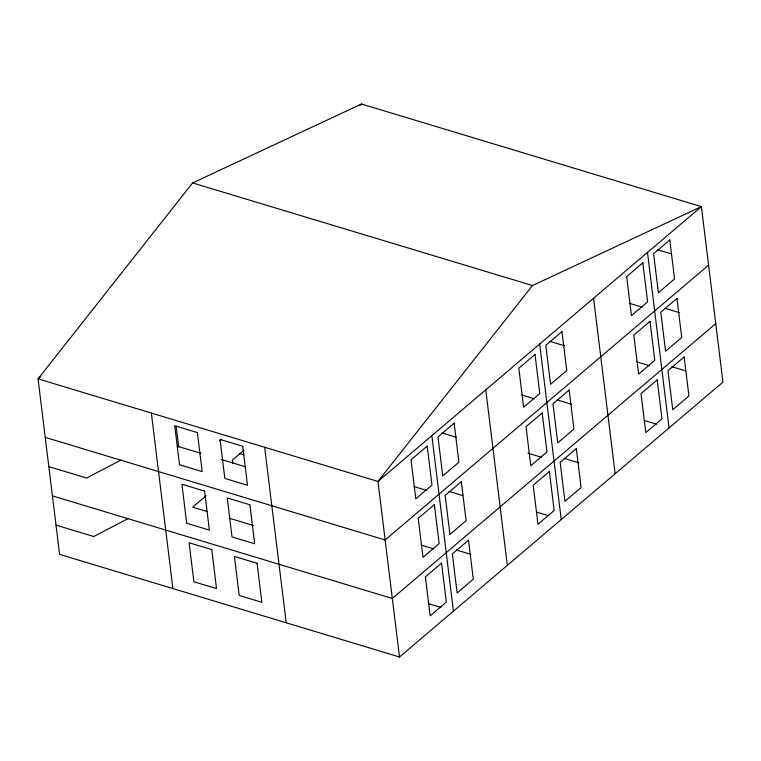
<?xml version="1.0" encoding="UTF-8"?>
<svg xmlns="http://www.w3.org/2000/svg" width="761" height="761" viewBox="0 0 761 761"><rect width="100%" height="100%" fill="white"/><g stroke="black" fill="none" stroke-linecap="round" stroke-linejoin="round"><path stroke-width="1.14" d="M192.59 182.935L38.05 378.864L59.605 554.379L399.506 656.981L722.95 382.136L701.395 206.621L361.494 104.019L192.59 182.935L532.491 285.537L701.395 206.621L377.951 481.456L399.506 656.981M532.491 285.537L377.951 481.456L38.05 378.864L40.742 376.571M359.696 105.551L361.494 104.019M219.596 440.8L221.394 439.278M244.062 450.16L232.381 460.091L232.809 463.554M206.145 495.715L192.676 507.168L207.325 511.592M708.586 265.132L385.133 539.968L45.232 437.366M715.768 323.634L392.315 598.469L52.414 495.868M120.771 460.167L86.592 478.022L48.828 466.617M127.953 518.669L93.774 536.524L56.01 525.128M657.599 249.741L671.192 253.841M664.781 308.243L679.506 312.685M629.747 303.411L642.208 307.168M671.963 366.745L685.556 370.854M636.928 361.913L649.399 365.68M549.784 341.347L564.51 345.798M644.12 420.424L656.581 424.181M556.966 399.858L571.692 404.3M521.932 395.026L534.393 398.783M564.148 458.36L578.874 462.812M527.982 453.185L541.575 457.294M441.97 432.961L456.695 437.413M536.296 512.029L548.767 515.796M449.152 491.473L462.745 495.573M414.117 486.631L426.579 490.398M239.468 453.47L243.977 454.831M177.18 446.155L200.971 453.337M221.365 459.492L245.156 466.674M456.334 549.975L471.059 554.417M421.299 545.142L433.76 548.9M229.879 518.393L253.546 525.547M428.481 603.644L440.942 607.411M647.487 252.433L669.043 427.948M593.58 298.236L615.135 473.751M539.673 344.039L561.228 519.554M485.765 389.851L507.321 565.366M431.858 435.653L453.413 611.169M264.647 447.259L286.203 622.774M176.114 426.065L178.702 447.126M151.353 413.061L172.899 588.576M427.187 446.089L411.016 459.825L415.801 498.826L431.972 485.09L427.187 446.089M454.146 423.183L437.965 436.928L442.759 475.929L458.931 462.184L454.146 423.183M535.002 354.474L518.831 368.219L523.616 407.221L539.796 393.475L535.002 354.474M561.96 331.568L545.789 345.313L550.574 384.315L566.745 370.569L561.96 331.568M642.817 262.859L626.645 276.604L631.44 315.606L647.611 301.86L642.817 262.859M669.775 239.953L653.604 253.698L658.389 292.7L674.56 278.964L669.775 239.953M434.369 504.591L418.198 518.336L422.983 557.337L439.164 543.592L434.369 504.591M461.328 481.684L445.156 495.43L449.941 534.431L466.113 520.695L461.328 481.684M542.184 412.976L526.013 426.721L530.807 465.722L546.978 451.986L542.184 412.976M569.142 390.079L552.971 403.815L557.756 442.816L573.927 429.08L569.142 390.079M649.999 321.37L633.827 335.106L638.622 374.108L654.793 360.372L649.999 321.37M676.957 298.464L660.786 312.2L665.571 351.211L681.742 337.465L676.957 298.464M441.551 563.092L425.38 576.838L430.174 615.839L446.346 602.103L441.551 563.092M468.51 540.196L452.338 553.932L457.123 592.943L473.294 579.197L468.51 540.196M549.366 471.487L533.195 485.223L537.989 524.224L554.16 510.488L549.366 471.487M576.324 448.581L560.153 462.327L564.938 501.328L581.109 487.582L576.324 448.581M657.19 379.872L641.009 393.618L645.804 432.619L661.975 418.873L657.19 379.872M684.139 356.966L667.968 370.712L672.753 409.713L688.933 395.967L684.139 356.966M197.384 432.59L174.726 425.751L179.52 464.752L202.179 471.592L197.384 432.59M242.711 446.269L220.053 439.43L224.837 478.431L247.496 485.271L242.711 446.269M204.576 491.092L181.917 484.253L186.702 523.264L209.361 530.103L204.576 491.092M249.893 504.781L227.235 497.932L232.019 536.943L254.678 543.782L249.893 504.781M211.758 549.604L189.099 542.764L193.884 581.765L216.543 588.605L211.758 549.604M257.075 563.283L234.417 556.443L239.201 595.444L261.87 602.284L257.075 563.283"/></g></svg>
